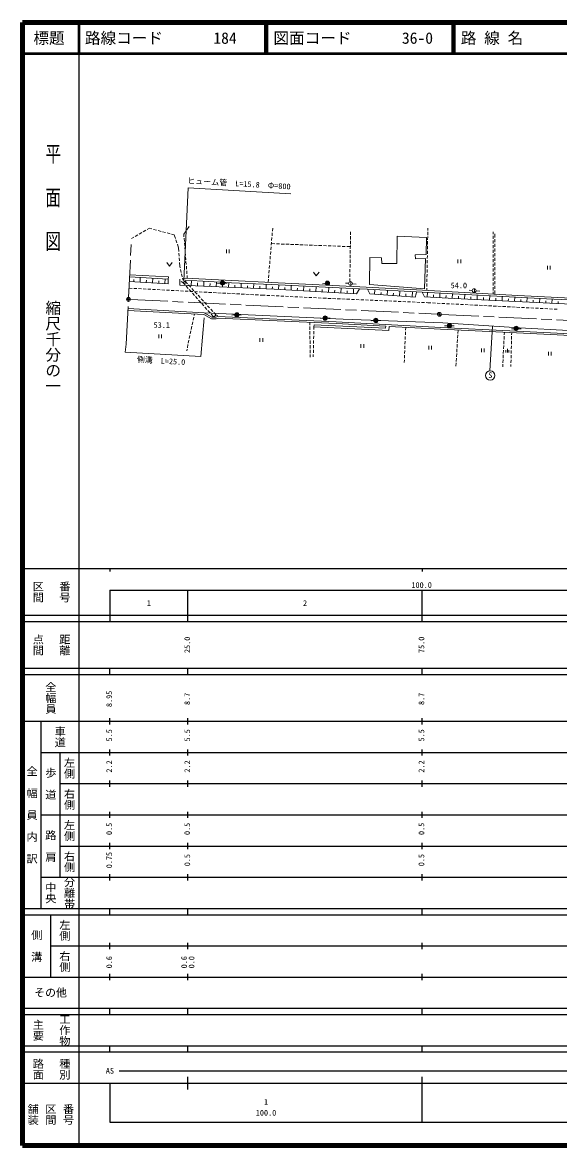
# Model space of a CAD drawing. Units: millimetres, scale not verified. Extents: x 40000 to 680000, y 20000 to 380000.
# Drawn here: x 40000 to 211682, y 20000 to 380000 of the extents above; entities that cross this region are included whole.
import ezdxf
from ezdxf.enums import TextEntityAlignment as Align

# ---------------------------------------------------------------- set-up
doc = ezdxf.new("R2010")
doc.units = ezdxf.units.MM
doc.header["$LTSCALE"] = 1000
doc.header["$PDMODE"] = 32
doc.header["$PDSIZE"] = 500
doc.linetypes.add('CHAIN', pattern=[18.5, 12, -1.5, 3.5, -1.5])
for name, color, linetype, lineweight in [('M-BGD', 7, 'Continuous', 13), ('M-BGD-EXST', 7, 'Continuous', 13), ('M-BMK', 2, 'CHAIN', 13), ('M-BMK-SRVR', 3, 'Continuous', 13), ('M-STR-HTXT', 7, 'Continuous', 13), ('M-TTL', 2, 'Continuous', 140), ('M-TTL-BAND', 7, 'Continuous', 25), ('M-TTL-LINE', 7, 'Continuous', 50)]:
    doc.layers.add(name, color=color, linetype=linetype, lineweight=lineweight)
doc.layers.add('M-OTRS', color=6, linetype='Continuous')
doc.layers.add('M-TTL-TXT', color=7, linetype='Continuous')
doc.styles.add('@ＭＳ ゴシック', font='')
doc.styles.add('ＭＳ ゴシック', font='')
doc.styles.get('@ＭＳ ゴシック').set_extended_font_data('@MS Gothic')
doc.styles.get('ＭＳ ゴシック').set_extended_font_data('MS Gothic')

msp = doc.modelspace()

# ---------------------------------------------------------------- hatches: boundary and pattern name
at = {"layer": 'M-BGD-EXST'}
for points in [[(104713, 296435, 0.97359), (103358, 296602, 0.01338), (103353, 296566, 0.41421), (103968, 295821, 0.41421)], [(138343, 296359, 0.97359), (136988, 296526, 0.01338), (136984, 296490, 0.41421), (137598, 295745, 0.41421)], [(109353, 286180, 0.97359), (107998, 286347, 0.01338), (107994, 286311, 0.41421), (108608, 285566, 0.41421)], [(137604, 285162, 0.97359), (136249, 285329, 0.01338), (136244, 285293, 0.41421), (136859, 284548, 0.41421)], [(153866, 284438, 0.97359), (152511, 284605, 0.01338), (152507, 284568, 0.41421), (153121, 283823, 0.41421)], [(177473, 282733, 0.97359), (176118, 282900, 0.01338), (176114, 282864, 0.41421), (176728, 282119, 0.41421)], [(198819, 281884, 0.97359), (197464, 282051, 0.01338), (197460, 282015, 0.41421), (198074, 281270, 0.41421)]]:
    msp.add_hatch(color=256, dxfattribs=at).paths.add_polyline_path(points)

# ---------------------------------------------------------------- linework, layer by layer
at = {"layer": 'M-BGD'}
for p, q in [((79548, 313391), (78678, 312898)), ((80661, 314021), (79983, 313637)), ((81473, 313805), (80661, 314021)), ((82923, 313420), (81956, 313677)), ((84372, 313035), (83406, 313292)), ((92692, 313578), (93428, 314587)), ((120057, 313105), (120135, 314024)), ((169828, 313347), (169841, 314056)), ((75633, 311173), (74955, 310790)), ((76938, 311912), (76068, 311420)), ((78243, 312652), (77373, 312159)), ((85822, 312650), (84856, 312907)), ((87272, 312265), (86305, 312522)), ((88567, 311921), (87755, 312137)), ((88964, 310786), (88567, 311921)), ((89460, 309370), (89130, 310314)), ((91661, 312164), (92397, 313174)), ((91727, 311335), (91661, 312164)), ((91846, 309839), (91766, 310836)), ((119678, 308621), (119762, 309618)), ((119804, 310116), (119889, 311112)), ((119931, 311611), (120015, 312607)), ((145022, 308971), (145038, 309971)), ((145046, 310471), (145062, 311471)), ((145070, 311971), (145085, 312914)), ((169742, 308848), (169761, 309848)), ((169771, 310347), (169790, 311347)), ((169799, 311847), (169818, 312847)), ((190777, 309133), (190780, 310133)), ((190782, 310633), (190786, 311633)), ((190788, 312133), (190791, 312856)), ((191325, 310580), (191320, 309580)), ((191332, 312279), (191327, 311080)), ((90022, 307763), (89625, 308898)), ((90089, 306570), (90022, 307763)), ((90172, 305072), (90117, 306071)), ((91964, 308344), (91885, 309341)), ((92083, 306849), (92004, 307846)), ((92202, 305353), (92123, 306350)), ((119425, 305632), (119509, 306629)), ((119551, 307127), (119636, 308123)), ((120872, 309063), (119719, 309107)), ((122371, 309005), (121372, 309044)), ((123870, 308947), (122871, 308986)), ((125369, 308889), (124370, 308928)), ((126868, 308832), (125869, 308870)), ((128367, 308774), (127368, 308812)), ((129866, 308716), (128867, 308755)), ((131365, 308658), (130365, 308697)), ((132864, 308601), (131864, 308639)), ((134362, 308543), (133363, 308581)), ((135861, 308485), (134862, 308523)), ((137360, 308427), (136361, 308466)), ((138859, 308369), (137860, 308408)), ((140358, 308312), (139359, 308350)), ((141857, 308254), (140858, 308292)), ((143356, 308196), (142356, 308235)), ((145009, 308132), (143855, 308177)), ((144974, 305971), (144990, 306971)), ((144998, 307471), (145014, 308471)), ((169685, 305848), (169704, 306848)), ((169714, 307348), (169733, 308348)), ((190765, 306133), (190769, 307133)), ((190771, 307633), (190775, 308633)), ((191305, 306080), (191300, 305080)), ((191311, 307580), (191307, 306580)), ((191318, 309080), (191314, 308080)), ((90255, 303575), (90200, 304573)), ((90349, 301882), (90283, 303075)), ((92321, 303858), (92242, 304855)), ((92440, 302363), (92361, 303360)), ((119172, 302643), (119256, 303639)), ((119298, 304137), (119382, 305134)), ((144903, 301472), (144919, 302472)), ((144927, 302972), (144943, 303972)), ((144951, 304472), (144967, 305471)), ((169628, 302849), (169647, 303849)), ((169657, 304349), (169676, 305348)), ((190749, 301633), (190752, 302633)), ((190754, 303133), (190758, 304133)), ((190760, 304633), (190764, 305633)), ((191291, 303080), (191287, 302080)), ((191298, 304580), (191294, 303580)), ((90478, 301342), (90349, 301882)), ((90826, 299883), (90594, 300856)), ((91174, 298424), (90942, 299397)), ((92559, 300868), (92480, 301864)), ((92678, 299372), (92598, 300369)), ((92783, 298045), (92717, 298874)), ((118792, 298159), (118876, 299155)), ((118918, 299653), (119003, 300650)), ((119045, 301148), (119129, 302145)), ((144855, 298472), (144871, 299472)), ((144879, 299972), (144895, 300972)), ((169543, 298350), (169562, 299349)), ((169571, 299849), (169590, 300849)), ((169600, 301349), (169619, 302349)), ((190737, 298633), (190741, 299633)), ((190743, 300133), (190747, 301133)), ((191278, 300080), (191274, 299080)), ((191285, 301580), (191280, 300580)), ((75656, 296912), (75699, 297644)), ((77653, 296794), (77739, 298257)), ((79649, 296676), (79692, 297407)), ((81646, 296558), (81732, 298020)), ((83642, 296440), (83685, 297170)), ((85639, 296322), (85725, 297782)), ((91261, 296790), (92087, 295862)), ((91418, 297397), (91290, 297937)), ((92265, 298074), (91302, 297884)), ((92039, 295717), (92086, 296847)), ((92884, 296239), (92108, 297092)), ((92420, 295489), (93085, 294742)), ((93893, 295129), (93220, 295869)), ((94037, 295634), (94104, 297242)), ((96036, 295551), (96078, 296572)), ((98034, 295468), (98098, 297015)), ((100032, 295385), (100070, 296296)), ((102030, 295302), (102092, 296787)), ((102474, 296378), (103481, 296441)), ((104029, 295219), (104062, 296021)), ((104662, 296438), (105557, 296456)), ((106027, 295136), (106086, 296560)), ((108025, 295053), (108055, 295757)), ((110024, 294970), (110082, 296378)), ((112022, 294887), (112051, 295585)), ((114020, 294804), (114078, 296201)), ((116018, 294720), (116048, 295422)), ((118016, 294622), (118091, 296024)), ((118672, 296742), (118750, 297661)), ((120013, 294515), (120051, 295234)), ((122010, 294409), (122087, 295847)), ((126005, 294195), (126083, 295658)), ((129999, 293982), (130078, 295461)), ((133993, 293768), (134073, 295264)), ((144832, 297029), (144847, 297972)), ((148010, 295305), (166227, 294329)), ((169486, 295350), (169505, 296350)), ((169514, 296850), (169533, 297850)), ((190726, 295633), (190730, 296633)), ((190732, 297133), (190735, 298133)), ((191258, 295580), (191254, 294580)), ((191265, 297080), (191260, 296080)), ((191272, 298580), (191267, 297580)), ((74111, 294828), (75131, 294775)), ((75630, 294748), (76629, 294696)), ((77128, 294670), (78127, 294617)), ((78626, 294591), (79624, 294538)), ((80124, 294512), (81122, 294459)), ((81622, 294433), (82620, 294381)), ((83120, 294354), (84118, 294302)), ((84618, 294276), (85616, 294223)), ((86115, 294197), (87114, 294144)), ((87613, 294118), (88612, 294066)), ((89111, 294039), (90110, 293987)), ((90609, 293960), (91608, 293908)), ((92107, 293882), (93106, 293829)), ((93418, 294369), (94083, 293622)), ((93605, 293803), (94604, 293750)), ((94903, 294020), (94230, 294759)), ((94416, 293249), (95081, 292502)), ((95103, 293724), (96102, 293672)), ((95912, 292910), (95239, 293650)), ((95414, 292129), (96079, 291382)), ((96922, 291801), (96249, 292540)), ((96601, 293645), (97600, 293593)), ((98099, 293566), (99098, 293514)), ((99597, 293488), (100595, 293435)), ((101095, 293409), (102093, 293356)), ((102593, 293330), (103591, 293278)), ((104091, 293251), (105089, 293199)), ((105589, 293173), (106587, 293120)), ((107087, 293094), (108085, 293041)), ((108584, 293015), (109583, 292962)), ((110082, 292936), (111081, 292884)), ((111580, 292857), (112579, 292805)), ((113078, 292779), (114077, 292726)), ((114576, 292700), (115575, 292647)), ((116074, 292621), (117094, 292567)), ((117094, 292567), (117713, 292537)), ((118213, 292513), (119211, 292465)), ((119711, 292441), (120710, 292392)), ((121209, 292368), (122208, 292320)), ((122707, 292296), (123706, 292247)), ((124007, 294302), (124046, 295033)), ((124206, 292223), (125204, 292175)), ((125704, 292151), (126703, 292102)), ((127202, 292078), (128201, 292030)), ((128002, 294089), (128041, 294828)), ((128700, 292006), (129699, 291957)), ((130199, 291933), (131197, 291885)), ((131697, 291861), (132696, 291812)), ((131996, 293875), (132036, 294623)), ((133195, 291788), (134194, 291740)), ((134693, 291716), (135692, 291667)), ((135990, 293662), (136031, 294420)), ((136192, 291643), (136811, 291613)), ((136811, 291613), (137336, 291591)), ((137987, 293550), (138073, 295067)), ((139984, 293438), (140028, 294210)), ((141981, 293325), (142068, 294870)), ((143978, 293213), (144022, 293999)), ((145974, 293100), (146063, 294674)), ((152785, 292863), (152885, 294330)), ((154780, 292726), (154833, 293492)), ((156776, 292590), (156881, 294121)), ((158771, 292453), (158826, 293251)), ((160766, 292316), (160876, 293913)), ((162762, 292180), (162818, 293010)), ((164757, 292043), (164871, 293704)), ((169463, 294142), (169476, 294850)), ((169626, 292055), (169696, 293446)), ((171623, 291955), (171658, 292642)), ((173621, 291854), (173690, 293229)), ((175618, 291753), (175652, 292433)), ((177616, 291653), (177684, 293013)), ((179613, 291552), (179647, 292224)), ((181611, 291452), (181678, 292796)), ((183608, 291351), (183641, 292015)), ((185605, 291250), (185672, 292579)), ((187603, 291150), (187636, 291807)), ((189600, 291049), (189667, 292363)), ((190716, 292911), (190719, 293633)), ((190720, 294133), (190724, 295133)), ((191252, 294080), (191246, 292880)), ((193595, 290848), (193661, 292146)), ((197590, 290646), (197655, 291930)), ((201585, 290445), (201649, 291713)), ((73791, 288284), (98225, 286974)), ((96412, 291009), (97077, 290262)), ((97931, 290691), (97258, 291431)), ((97410, 289889), (98075, 289143)), ((98941, 289582), (98268, 290321)), ((98407, 288769), (99073, 288023)), ((99950, 288472), (99277, 289212)), ((100960, 287363), (100287, 288102)), ((137836, 291569), (138835, 291526)), ((139334, 291505), (140334, 291462)), ((140833, 291441), (141832, 291398)), ((142332, 291377), (143331, 291334)), ((143830, 291313), (144829, 291270)), ((145329, 291248), (146328, 291206)), ((146828, 291184), (147827, 291141)), ((148326, 291120), (149325, 291077)), ((149825, 291056), (150824, 291013)), ((151324, 290992), (152323, 290949)), ((152822, 290928), (153821, 290885)), ((154321, 290863), (155320, 290821)), ((155819, 290799), (156818, 290756)), ((157318, 290735), (158317, 290692)), ((158817, 290671), (159816, 290628)), ((160315, 290607), (161314, 290564)), ((161814, 290543), (162813, 290495)), ((163312, 290471), (164311, 290424)), ((164811, 290400), (165809, 290353)), ((166309, 290329), (167308, 290281)), ((167807, 290258), (168806, 290210)), ((169305, 290187), (169831, 290162)), ((169831, 290162), (170811, 290112)), ((171311, 290087), (172309, 290036)), ((172809, 290011), (173807, 289960)), ((174307, 289935), (175305, 289885)), ((175805, 289859), (176803, 289809)), ((177303, 289783), (178302, 289733)), ((178801, 289708), (179800, 289657)), ((180299, 289632), (181298, 289581)), ((181797, 289556), (182796, 289505)), ((183295, 289480), (184294, 289430)), ((184793, 289404), (185792, 289354)), ((186291, 289329), (187290, 289278)), ((187789, 289253), (188788, 289202)), ((189288, 289177), (190286, 289126)), ((190786, 289101), (191784, 289051)), ((191598, 290948), (191631, 291598)), ((192284, 289025), (193282, 288975)), ((193782, 288950), (194780, 288899)), ((195280, 288874), (196279, 288823)), ((195593, 290747), (195625, 291389)), ((196778, 288798), (197777, 288747)), ((198276, 288722), (199275, 288672)), ((199588, 290546), (199620, 291180)), ((199774, 288646), (200773, 288596)), ((201272, 288571), (202271, 288520)), ((202770, 288495), (203769, 288444)), ((203583, 290345), (203615, 290986)), ((204268, 288419), (205267, 288368)), ((205580, 290244), (205645, 291527)), ((205766, 288343), (206765, 288293)), ((207265, 288267), (208263, 288217)), ((207578, 290143), (207610, 290793)), ((208763, 288192), (209761, 288141)), ((209575, 290043), (209640, 291341)), ((210261, 288116), (211259, 288065)), ((211573, 289942), (211606, 290598)), ((94833, 285540), (94630, 284561)), ((95049, 286580), (94935, 286029)), ((99405, 287649), (100071, 286903)), ((100403, 286529), (101230, 285601)), ((102072, 286140), (101296, 286993)), ((93919, 281134), (93716, 280154)), ((94224, 282602), (94021, 281623)), ((94529, 284071), (94326, 283092)), ((132001, 283869), (132014, 283015)), ((132022, 282515), (132038, 281515)), ((132046, 281015), (132062, 280015)), ((133304, 281090), (133283, 280090)), ((133331, 282398), (133314, 281590)), ((162672, 280877), (162632, 279878)), ((162728, 282260), (162693, 281377)), ((179505, 281386), (179444, 280329)), ((93310, 278196), (93107, 277217)), ((93615, 279665), (93411, 278686)), ((132069, 279515), (132085, 278515)), ((132093, 278016), (132109, 277016)), ((133241, 278090), (133220, 277091)), ((133272, 279590), (133252, 278590)), ((162551, 277880), (162511, 276880)), ((162612, 279378), (162572, 278379)), ((179329, 278333), (179271, 277334)), ((179415, 279830), (179357, 278832)), ((194203, 277918), (194154, 276919)), ((194277, 279416), (194227, 278417)), ((194339, 280689), (194301, 279915)), ((196615, 277894), (196590, 276894)), ((196652, 279393), (196627, 278393)), ((196682, 280577), (196665, 279893)), ((92700, 275259), (92586, 274708)), ((93005, 276727), (92802, 275748)), ((132117, 276516), (132133, 275516)), ((132140, 275016), (132156, 274016)), ((133178, 275091), (133157, 274091)), ((133210, 276591), (133189, 275591)), ((162430, 274882), (162390, 273883)), ((162491, 276381), (162451, 275382)), ((179069, 273840), (179011, 272842)), ((179156, 275338), (179098, 274339)), ((179242, 276835), (179184, 275837)), ((194055, 274921), (194006, 273922)), ((194129, 276419), (194080, 275421)), ((196539, 274895), (196514, 273895)), ((196577, 276394), (196552, 275394)), ((132164, 273516), (132178, 272662)), ((133147, 273591), (133130, 272783)), ((162309, 271884), (162274, 271001)), ((162370, 273383), (162330, 272384)), ((178896, 270845), (178835, 269789)), ((178983, 272343), (178925, 271344)), ((193834, 270427), (193796, 269653)), ((193907, 271925), (193858, 270926)), ((193981, 273423), (193932, 272424)), ((196426, 270396), (196409, 269712)), ((196464, 271895), (196439, 270896)), ((196502, 273395), (196477, 272395))]:
    msp.add_line(p, q, dxfattribs=at)
msp.add_lwpolyline([(151195, 296010), (151284, 304710), (154997, 304561), (155056, 302779), (159868, 302720), (159992, 311487), (169360, 311084), (169271, 305648), (165766, 305559), (165915, 304252), (169123, 304312), (168710, 294656)], close=True, dxfattribs=at)
for points in [[(74318, 299065), (86794, 298430), (86707, 297731)], [(74289, 298463), (86707, 297731), (86637, 296263), (74217, 296997)], [(90411, 297718), (90352, 295788), (120628, 294529), (146973, 293044), (147974, 294579)], [(147974, 294579), (119775, 295968), (106969, 296510), (92223, 297349)], [(148010, 295305), (119809, 296694), (107005, 297236), (92265, 298074)], [(147974, 294579), (150485, 294455), (151218, 292970), (165755, 291974), (166104, 293058), (166209, 293634), (150485, 294455)], [(166209, 293634), (168023, 293536), (168784, 292098), (178232, 291466), (211111, 289951), (257682, 287896), (266522, 287591), (266522, 288779), (207862, 291376), (168023, 293536)], [(166227, 294329), (198662, 292451), (230561, 290877), (258263, 289617), (266516, 289395), (266522, 288779)], [(73761, 287722), (98057, 286418), (100506, 284967), (102032, 284946), (102687, 285222), (140479, 283477), (156325, 282611)], [(98225, 286974), (100664, 285529), (101922, 285511), (102586, 285791), (140508, 284040), (173963, 282210), (196090, 281170), (224306, 279745), (274304, 276714)], [(98225, 286974), (142758, 284942), (174627, 283665), (199220, 282150), (230614, 280457), (276292, 277717)], [(157461, 282548), (157372, 281210), (133331, 282398), (133401, 283062)], [(133401, 283062), (156306, 281961), (156325, 282611)], [(157461, 282548), (173934, 281647), (196063, 280608), (224281, 279182), (274274, 276115)]]:
    msp.add_lwpolyline(points, dxfattribs=at)
for centre, radius, start, end in [((91353, 297871), 1085, 241.49666, 318.55968), ((102244, 285114), 1040, 74.58066, 157.03229)]:
    msp.add_arc(centre, radius, start, end, dxfattribs=at)
at = {"layer": 'M-BGD-EXST'}
for p, q in [((105310, 307272), (105310, 306072)), ((106210, 306072), (106210, 307272)), ((86182, 303057), (87082, 301857)), ((87082, 301857), (87982, 303057)), ((179473, 304010), (179473, 302810)), ((180373, 302810), (180373, 304010)), ((133203, 300010), (134103, 298810)), ((134103, 298810), (135003, 300010)), ((208142, 302036), (208142, 300836)), ((209042, 300836), (209042, 302036)), ((136049, 296224), (137056, 296287)), ((144475, 296394), (143425, 296453)), ((145138, 296917), (145153, 295702)), ((145685, 296225), (146899, 296144)), ((184070, 294132), (183020, 294191)), ((184733, 294655), (184748, 293441)), ((185280, 293963), (186494, 293882)), ((107091, 286199), (108098, 286262)), ((109279, 286260), (110174, 286278)), ((135416, 285102), (136423, 285165)), ((137604, 285162), (138499, 285181)), ((151643, 284370), (152651, 284433)), ((153832, 284431), (154726, 284449)), ((175172, 282717), (176179, 282780)), ((177360, 282777), (178255, 282795)), ((190548, 282684), (189708, 268311)), ((196593, 281746), (197600, 281810)), ((198781, 281807), (199676, 281825)), ((83625, 279982), (83625, 278782)), ((84525, 278782), (84525, 279982)), ((116065, 278845), (116065, 277645)), ((116965, 277645), (116965, 278845)), ((148380, 276926), (148380, 275726)), ((149280, 275726), (149280, 276926)), ((170096, 276325), (170096, 275125)), ((170996, 275125), (170996, 276325)), ((187006, 275467), (187006, 274267)), ((187906, 274267), (187906, 275467)), ((194819, 274913), (194819, 274163)), ((195319, 274163), (195319, 275413)), ((195819, 274913), (195819, 274163)), ((208465, 274437), (208465, 273237)), ((209365, 273237), (209365, 274437))]:
    msp.add_line(p, q, dxfattribs=at)
for centre, radius in [((104033, 296501), 683), ((137664, 296424), 683), ((145080, 296309), 611), ((184675, 294047), 611), ((108673, 286245), 683), ((136924, 285228), 683), ((153187, 284503), 683), ((176794, 282798), 683), ((198140, 281949), 683), ((189807, 266830), 1485)]:
    msp.add_circle(centre, radius, dxfattribs=at)
at = {"layer": 'M-BMK'}
for p, q in [((73964, 291830), (74820, 309313)), ((73235, 276928), (73906, 290631)), ((74534, 291202), (172926, 286486)), ((174125, 286429), (273071, 281742))]:
    msp.add_line(p, q, dxfattribs=at)
at = {"layer": 'M-BMK-SRVR'}
for centre in [(73935, 291231), (173526, 286457)]:
    msp.add_circle(centre, 600, dxfattribs=at)
msp.add_point((173526, 286457), dxfattribs=at)
at = {"layer": 'M-OTRS'}
msp.add_point((73935, 291231), dxfattribs=at)
at = {"layer": 'M-STR-HTXT'}
for points in [[(91726, 297128), (93113, 326943), (125918, 325014)], [(73235, 276928), (72907, 274358), (97176, 272892), (98156, 285337)]]:
    msp.add_lwpolyline(points, dxfattribs=at)
at = {"layer": 'M-TTL'}
for p, q in [((40000, 380000), (40000, 20000)), ((680000, 380000), (40000, 380000)), ((40000, 20000), (680000, 20000))]:
    msp.add_line(p, q, dxfattribs=at)
at = {"layer": 'M-TTL-BAND'}
for p, q in [((58000, 370000), (58000, 20000)), ((40000, 205000), (579000, 205000)), ((68000, 205000), (68000, 204000)), ((168000, 205000), (168000, 204000)), ((68000, 198000), (579000, 198000)), ((68000, 198000), (68000, 188000)), ((93000, 188000), (93000, 198000)), ((168000, 188000), (168000, 198000)), ((40000, 190000), (579000, 190000)), ((40000, 188000), (579000, 188000)), ((40000, 173000), (579000, 173000)), ((68000, 171000), (68000, 173000)), ((93000, 171000), (93000, 173000)), ((168000, 171000), (168000, 173000)), ((40000, 171000), (579000, 171000)), ((40000, 156000), (579000, 156000)), ((46000, 96000), (46000, 156000)), ((68000, 155000), (68000, 157000)), ((93000, 155000), (93000, 157000)), ((168000, 155000), (168000, 157000)), ((46000, 146000), (579000, 146000)), ((52000, 146000), (52000, 106000)), ((68000, 145000), (68000, 147000)), ((93000, 145000), (93000, 147000)), ((168000, 145000), (168000, 147000)), ((68000, 135000), (68000, 137000)), ((93000, 135000), (93000, 137000)), ((168000, 135000), (168000, 137000)), ((52000, 136000), (579000, 136000)), ((46000, 126000), (579000, 126000)), ((68000, 125000), (68000, 127000)), ((93000, 125000), (93000, 127000)), ((168000, 125000), (168000, 127000)), ((52000, 116000), (579000, 116000)), ((68000, 115000), (68000, 117000)), ((93000, 115000), (93000, 117000)), ((168000, 115000), (168000, 117000)), ((46000, 106000), (579000, 106000)), ((68000, 105000), (68000, 107000)), ((93000, 105000), (93000, 107000)), ((168000, 105000), (168000, 107000)), ((40000, 96000), (579000, 96000)), ((40000, 94000), (579000, 94000)), ((49000, 94000), (49000, 74000)), ((68000, 94000), (68000, 96000)), ((93000, 94000), (93000, 96000)), ((168000, 94000), (168000, 96000)), ((49000, 84000), (579000, 84000)), ((68000, 83000), (68000, 85000)), ((93000, 83000), (93000, 85000)), ((168000, 83000), (168000, 85000)), ((40000, 74000), (579000, 74000)), ((68000, 73000), (68000, 75000)), ((93000, 73000), (93000, 75000)), ((168000, 73000), (168000, 75000)), ((40000, 64000), (579000, 64000)), ((40000, 62000), (579000, 62000)), ((68000, 62000), (68000, 64000)), ((93000, 62000), (93000, 64000)), ((168000, 62000), (168000, 64000)), ((40000, 52000), (579000, 52000)), ((68000, 50000), (68000, 52000)), ((93000, 50000), (93000, 52000)), ((168000, 50000), (168000, 52000)), ((40000, 50000), (579000, 50000)), ((71000, 44000), (565000, 44000)), ((40000, 40000), (579000, 40000)), ((68000, 40000), (68000, 27500)), ((93000, 38000), (93000, 42000)), ((168000, 27500), (168000, 42000)), ((68000, 27500), (579000, 27500))]:
    msp.add_line(p, q, dxfattribs=at)
at = {"layer": 'M-TTL-LINE'}
for p, q in [((58000, 380000), (58000, 370000)), ((117750, 380000), (117750, 370000)), ((118250, 380000), (118250, 370000)), ((177750, 380000), (177750, 370000)), ((178250, 380000), (178250, 370000)), ((40000, 370000), (680000, 370000))]:
    msp.add_line(p, q, dxfattribs=at)

# ---------------------------------------------------------------- texts
at = {"layer": 'M-BGD-EXST', "style": 'ＭＳ ゴシック'}
for s, p in [('54.0', (179768, 294263)), ('53.1', (84613, 281550)), ('S', (189831, 265477))]:
    msp.add_text(s, height=1833, dxfattribs=at).set_placement(p, align=Align.BOTTOM_CENTER)
at = {"layer": 'M-STR-HTXT', "style": 'ＭＳ ゴシック'}
for s, rotation, p in [('ヒューム管\u3000L=15.8\u3000Φ=800', 356.635, (109248, 326891)), ('側溝\u3000L=25.0', 356.544, (84292, 270109))]:
    msp.add_text(s, height=1833, rotation=rotation, dxfattribs=at).set_placement(p, align=Align.BOTTOM_CENTER)
at = {"layer": 'M-TTL-BAND', "style": '@ＭＳ ゴシック', "width": 1.4}
msp.add_text('平  面  図', height=3666, rotation=270, dxfattribs=at).set_placement((49777, 306475), align=Align.MIDDLE_RIGHT)
at = {"layer": 'M-TTL-BAND', "style": '@ＭＳ ゴシック'}
msp.add_text('縮尺千分の一', height=3666, rotation=270, dxfattribs=at).set_placement((49777, 261030), align=Align.MIDDLE_RIGHT)
for s, p in [('区間', (45000, 197500)), ('番号', (53500, 197500)), ('点間', (45000, 180500)), ('距離', (53500, 180500)), ('全幅員', (49000, 163500)), ('車道', (52000, 151000)), ('左側', (55000, 141000)), ('全\u3000幅\u3000員\u3000内\u3000訳', (43000, 126000)), ('歩\u3000道', (49000, 136000)), ('右側', (55000, 131000)), ('左側', (55000, 121000)), ('路\u3000肩', (49000, 116000)), ('右側', (55000, 111000)), ('分離帯', (55000, 101000)), ('中央', (49000, 101000)), ('左側', (53500, 89000)), ('側\u3000溝', (44500, 84000)), ('右側', (53500, 79000)), ('工作物', (53500, 57000)), ('主要', (45000, 57000)), ('路面', (45000, 44500)), ('種別', (53500, 44500)), ('舗装', (43333, 30000)), ('区間', (49000, 30000)), ('番号', (54667, 30000))]:
    msp.add_text(s, height=2566, rotation=270, dxfattribs=at).set_placement(p, align=Align.MIDDLE_CENTER)
at = {"layer": 'M-TTL-BAND', "style": 'ＭＳ ゴシック'}
for s, p in [('100.0', (167844, 198195)), ('1', (80500, 192405)), ('2', (130500, 192405)), ('AS', (68000, 42500)), ('1', (118000, 32523)), ('100.0', (118000, 29033))]:
    msp.add_text(s, height=1833, dxfattribs=at).set_placement(p, align=Align.BOTTOM_CENTER)
for s, p in [('25.0', (94232, 180500)), ('75.0', (169232, 180500)), ('8.95', (69232, 163174)), ('8.7', (94232, 163174)), ('8.7', (169232, 163174)), ('5.5', (69232, 151500)), ('5.5', (94232, 151500)), ('5.5', (169232, 151500)), ('2.2', (69232, 141500)), ('2.2', (94232, 141500)), ('2.2', (169232, 141500)), ('0.5', (69232, 121500)), ('0.5', (94232, 121500)), ('0.5', (169232, 121500)), ('0.75', (69232, 111500)), ('0.5', (94232, 111500)), ('0.5', (169232, 111500)), ('0.6', (69232, 78764)), ('0.6', (93232, 78764)), ('0.0', (95602, 78764))]:
    msp.add_text(s, height=1833, rotation=90, dxfattribs=at).set_placement(p, align=Align.BOTTOM_CENTER)
msp.add_text('その他', height=2566, dxfattribs=at).set_placement((49000, 69000), align=Align.MIDDLE_CENTER)
at = {"layer": 'M-TTL-TXT', "style": 'ＭＳ ゴシック'}
msp.add_text('標題', height=3666, dxfattribs=at).set_placement((48500, 375000), align=Align.MIDDLE_CENTER)
for s, p in [('路線コード', (60000, 375000)), ('184', (101142, 375000)), ('図面コード', (120380, 375000)), ('36-0', (161521, 375000)), ('路 線 名', (180380, 375000))]:
    msp.add_text(s, height=3666, dxfattribs=at).set_placement(p, align=Align.MIDDLE_LEFT)

doc.saveas('drawing.dxf')
